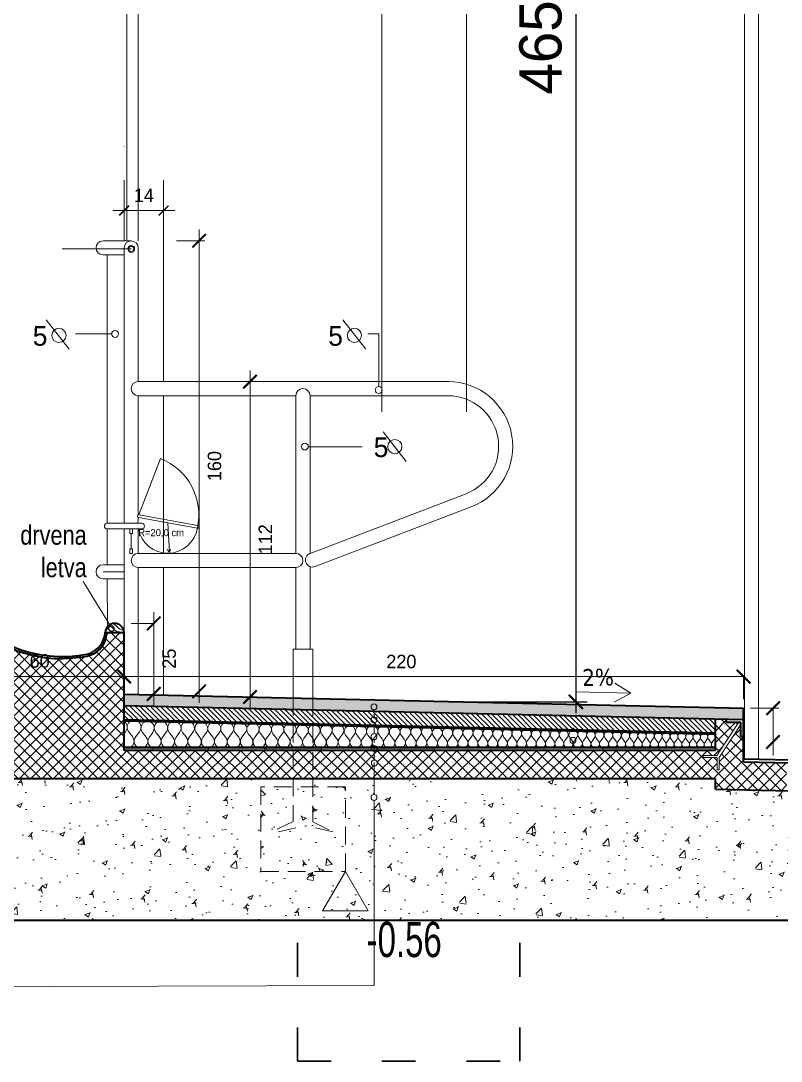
# Model space of a CAD drawing. Header units: millimetres. Extents: x 73 to 57768, y -40361 to 10065.
# Drawn here: x 54620.3 to 54890.4, y -11889.7 to -11520.3 of the extents above; entities that cross this region are included whole.
import ezdxf

# ---------------------------------------------------------------- set-up
doc = ezdxf.new("R2010")
doc.units = ezdxf.units.MM
doc.linetypes.add('ACAD_ISO03W100', pattern=[30, 12, -18])
doc.linetypes.add('DASHED2', pattern=[9.525, 6.35, -3.175])
for name, color, linetype, lineweight in [('cijevi', 151, 'ACAD_ISO03W100', 30), ('hec', 253, 'Continuous', 5), ('kote', 124, 'Continuous', 5), ('kote i srafura', 9, 'Continuous', 5), ('nenosiv', 76, 'Continuous', 18), ('shrafura', 2, 'Continuous', 5), ('srafure', 8, 'Continuous', 9), ('ulica', 71, 'Continuous', 13)]:
    doc.layers.add(name, color=color, linetype=linetype, lineweight=lineweight)
doc.layers.add('pogled', color=7, linetype='Continuous', lineweight=5, true_color=0x8db1c3)
doc.layers.add('presjek', color=7, linetype='Continuous', lineweight=40, true_color=0xe37da2)
doc.styles.add('1na10', font='simplex.shx', dxfattribs={"width": 0.8, "height": 3})
doc.styles.add('1na50', font='', dxfattribs={"height": 15})
doc.styles.get('1na50').set_extended_font_data('SwitzerlandCondLight BH')
doc.dimstyles.new('1na50', dxfattribs={"dimtxt": 2.5, "dimasz": 5, "dimexe": 4, "dimexo": 5, "dimgap": 5, "dimtad": 1, "dimdec": 0, "dimtxsty": '1na50', "dimblk": 'ARCHTICK', "dimcen": 2.5, "dimdle": 4, "dimadec": 0, "dimazin": 0, "dimtfac": 1, "dimtdec": 0, "dimtix": 1, "dimtmove": 0, "dimatfit": 3, "dimldrblk": 'ARCHTICK', "dimfxl": 1, "dimarcsym": 0})
doc.dimstyles.new('arhkote 1-20', dxfattribs={"dimtxt": 4.8, "dimasz": 3.5, "dimexe": 5, "dimexo": 15, "dimgap": 3, "dimtad": 1, "dimdec": 1, "dimtxsty": 'Standard', "dimblk": 'ARCHTICK', "dimcen": 2.5, "dimdle": 4, "dimse1": 1, "dimse2": 1, "dimclrd": 256, "dimclre": 256, "dimclrt": 7, "dimadec": 0, "dimazin": 0, "dimtfac": 1, "dimtdec": 1, "dimtix": 1, "dimtmove": 2, "dimatfit": 0, "dimldrblk": 'ARCHTICK', "dimfxl": 1, "dimlwd": -1, "dimarcsym": 0})
pattern_1 = [(45, (-95723.992, -25818.361), (-2.020557627, 2.020557627), []), (135, (-95723.992, -25818.361), (-2.020557627, -2.020557627), [])]
pattern_2 = [(142.5, (132207.3934, 15767.81146), (0.032000626, 0.978826475), [0, -0.77216, 0, -0.8636, 0, -0.8255]), (172.5, (132207.3934, 15767.8115), (-0.899046566, 1.433650201), [0, -0.41656, 0, -0.69596, 0, -0.2667]), (212.5, (132208.0183, 15767.8115), (-1.5819847405, 0.002874369), [0, -0.254, 0, -0.9144, 0, -1.1938]), (222.5, (132208.0183, 15767.8115), (-1.527112905, 0.445858647), [0, -0.127, 0, -0.59944, 0, -0.6858])]

# ---------------------------------------------------------------- blocks, each defined once
blk = doc.blocks.new('_ArchTick')
at = {"layer": 'kote', "color": 0, "const_width": 0.15}
blk.add_lwpolyline([(-0.5, -0.5), (0.5, 0.5)], dxfattribs=at)
blk = doc.blocks.new('*D1122')
at = {"layer": 'Defpoints', "color": 0}
for p in [(54657.05, -11576.95), (54671.05, -11576.95), (54657.05, -11587.69)]:
    blk.add_point(p, dxfattribs=at)
at = {"layer": 'kote'}
blk.add_line((54675.05, -11587.69), (54653.05, -11587.69), dxfattribs=at)
at = {"layer": 'kote', "xscale": 3.5, "yscale": 3.5, "zscale": 3.5, "rotation": 180}
blk.add_blockref('_ArchTick', (54657.05, -11587.69), dxfattribs=at)
at = {"layer": 'kote', "xscale": 3.5, "yscale": 3.5, "zscale": 3.5}
blk.add_blockref('_ArchTick', (54671.05, -11587.69), dxfattribs=at)
at = {"layer": 'kote', "color": 7, "insert": (54664.05, -11582.29), "char_height": 4.8, "attachment_point": 5}
blk.add_mtext('14', dxfattribs=at)
blk = doc.blocks.new('*D1226')
at = {"layer": 'Defpoints', "color": 0}
for p in [(54778.61, -11297.45), (54778.03, -11762.13), (54817.5, -11762.13)]:
    blk.add_point(p, dxfattribs=at)
at = {"layer": 'kote i srafura', "color": 0, "lineweight": -2}
for p, q in [((54817.5, -11293.45), (54817.5, -11766.13)), ((54783.61, -11297.45), (54821.5, -11297.45)), ((54783.03, -11762.13), (54821.5, -11762.13))]:
    blk.add_line(p, q, dxfattribs=at)
at = {"layer": 'kote i srafura', "color": 0, "lineweight": -2, "xscale": 5, "yscale": 5, "zscale": 5}
for p, rotation in [((54817.5, -11297.45), 90), ((54817.5, -11762.13), 270)]:
    blk.add_blockref('_ArchTick', p, dxfattribs=dict(at, rotation=rotation))
at = {"layer": 'kote i srafura', "color": 0, "insert": (54805, -11529.79), "char_height": 15, "attachment_point": 5, "rotation": 90, "style": '1na50'}
blk.add_mtext('465', dxfattribs=at)

msp = doc.modelspace()

# ---------------------------------------------------------------- hatches: boundary and pattern name
at = {"layer": 'pogled'}
h = msp.add_hatch(color=256, dxfattribs=at)
h.paths.add_polyline_path([(54707.053, -11778.393), (54713.516, -11778.393, 0.0663228), (54714.097, -11778.393), (54722.189, -11778.393, 0.0711734), (54722.782, -11778.393), (54727.053, -11778.393), (54727.053, -11779.393), (54707.053, -11779.393)])
h.paths.add_polyline_path([(54667.053, -11778.393), (54667.53, -11778.393, 0.0582682), (54668.082, -11778.393), (54677.006, -11778.393, 0.0582682), (54677.558, -11778.393), (54686.504, -11778.393, 0.0595791), (54687.053, -11778.395), (54687.053, -11779.393), (54667.053, -11779.393)])
h = msp.add_hatch(color=256, dxfattribs=at)
h.paths.add_polyline_path([(54787.053, -11778.393), (54791.13, -11778.393, 0.0899729), (54791.745, -11778.393), (54797.934, -11778.393, 0.0899729), (54798.549, -11778.393), (54804.708, -11778.393, 0.094619), (54805.323, -11778.393), (54807.053, -11778.393), (54807.053, -11779.393), (54787.053, -11779.393)])
h.paths.add_polyline_path([(54747.053, -11778.413, 0.0511877), (54747.46, -11778.393), (54754.756, -11778.393, 0.080649), (54755.365, -11778.393), (54762.351, -11778.393, 0.080649), (54762.96, -11778.393), (54767.053, -11778.393), (54767.053, -11779.393), (54747.053, -11779.393)])
msp.add_hatch(color=256, dxfattribs=at).paths.add_polyline_path([(54827.053, -11778.393), (54830.354, -11778.393, 0.0853209), (54830.869, -11778.393), (54836.345, -11778.393, 0.0899729), (54836.862, -11778.393), (54842.188, -11778.393, 0.0899729), (54842.705, -11778.393), (54847.053, -11778.393), (54847.053, -11779.393), (54827.053, -11779.393)])
at = {"layer": 'shrafura', "ltscale": 5}
h = msp.add_hatch(dxfattribs=at)
h.set_pattern_fill('ANSI37', color=256, scale=0.9, style=0)
h.set_pattern_definition(pattern_1)
h.paths.add_polyline_path([(54657.053, -11737.48), (54650.936, -11737.48, -0.3950198), (54642.216, -11746.116, -0.1941529), (54609.628, -11739.129, -0.4897638), (54608.492, -11738.248, -0.2041424), (54608.772, -11737.592, -0.1014454), (54596.699, -11724.393), (54593.741, -11724.393), (54593.741, -11725.355), (54592.779, -11724.393), (54516.921, -11724.393), (54515.959, -11725.355), (54515.959, -11724.393), (54511.699, -11724.393, -0.1001854), (54499.807, -11737.461, -0.2674767), (54500.26, -11738.248, -0.5743672), (54498.903, -11739.039, -0.1950795), (54466.183, -11746.116, -0.3823036), (54457.816, -11737.48), (54451.699, -11737.48), (54451.699, -11779.393), (54391.699, -11779.393), (54391.699, -11789.393), (54717.053, -11789.393), (54717.053, -11779.393), (54657.053, -11779.393)])
at = {"layer": 'shrafura', "linetype": 'ACAD_ISO03W100', "ltscale": 5}
h = msp.add_hatch(dxfattribs=at)
h.set_pattern_fill('AR-SAND', color=256, scale=0.02, style=0)
h.set_pattern_definition(pattern_2)
h.paths.add_polyline_path([(54657.053, -11763.394), (54657.053, -11759.393), (54701.757, -11760.404), (54701.757, -11764.41)])
h.paths.add_polyline_path([(54701.757, -11764.41), (54701.757, -11760.404), (54717.053, -11760.749), (54717.053, -11764.758)])
h.paths.add_polyline_path([(54724.053, -11760.908), (54724.053, -11764.917), (54717.053, -11764.758), (54717.053, -11760.749)])
h = msp.add_hatch(dxfattribs=at)
h.set_pattern_fill('AR-SAND', color=256, scale=0.02, style=0)
h.set_pattern_definition(pattern_2)
h.paths.add_polyline_path([(54724.053, -11760.908), (54797.511, -11762.568), (54797.511, -11766.587), (54724.053, -11764.917)])
h = msp.add_hatch(dxfattribs=at)
h.set_pattern_fill('ANSI31', color=256, scale=0.4, style=0)
h.set_pattern_definition([(135, (132207.3934, 15767.8115), (0.898025612, 0.898025612), [])])
h.paths.add_polyline_path([(54867.053, -11768.168), (54867.053, -11773.169), (54724.053, -11769.918), (54724.053, -11764.917)])
h.paths.add_polyline_path([(54724.053, -11769.918), (54717.053, -11769.759), (54717.053, -11764.758), (54724.053, -11764.917)])
h.paths.add_polyline_path([(54717.053, -11764.758), (54717.053, -11769.759), (54657.053, -11768.395), (54657.053, -11763.394)])
h = msp.add_hatch(dxfattribs=at)
h.set_pattern_fill('AR-SAND', color=256, scale=0.02, style=0)
h.set_pattern_definition(pattern_2)
h.paths.add_polyline_path([(54797.511, -11762.568), (54877.023, -11764.365), (54877.023, -11768.394), (54797.511, -11766.587)])
at = {"layer": 'shrafura', "ltscale": 5}
h = msp.add_hatch(dxfattribs=at)
h.set_pattern_fill('ANSI37', color=256, scale=0.9, style=0)
h.set_pattern_definition(pattern_1)
h.paths.add_polyline_path([(54724.053, -11779.393), (54717.053, -11779.393), (54717.053, -11789.393), (54724.053, -11789.393)])
h.paths.add_polyline_path([(54745.787, -11784.904, -0.3854734), (54744.84, -11783.858, -0.3854734), (54745.787, -11782.812), (54745.787, -11779.723, -0.2067182), (54745.022, -11779.393), (54724.053, -11779.393), (54724.053, -11789.393), (54745.787, -11789.393)])
h.paths.add_polyline_path([(54892.336, -11783.724), (54877.023, -11783.395), (54877.023, -11774.395), (54876.023, -11774.395), (54876.023, -11770.235), (54868.329, -11781.866), (54868.345, -11786.313), (54867.659, -11786.316), (54867.643, -11781.857), (54862.631, -11781.875), (54862.629, -11781.189), (54867.59, -11781.171), (54875.38, -11769.395), (54871.023, -11769.395), (54871.023, -11768.258), (54867.053, -11768.168), (54867.053, -11779.393), (54746.552, -11779.393, -0.2067182), (54745.787, -11779.723), (54745.787, -11782.812, -0.4435499), (54746.942, -11783.858, -0.4435499), (54745.787, -11784.904), (54745.787, -11789.393), (54867.023, -11789.393), (54867.023, -11793.182), (54892.336, -11793.726)])
h = msp.add_hatch(dxfattribs=at)
h.set_pattern_fill('AR-CONC', color=256, scale=0.1, style=0)
h.set_pattern_definition([(50, (-95723.992, -25818.361), (18.2184669, -1.5939086), [1.905, -20.955]), (355, (-95723.992, -25818.361), (-3.5242826, 19.1056643), [1.524, -16.764]), (100.451, (-95722.474, -25818.494), (14.6942502, 17.5116688), [1.619, -17.809]), (46.1842, (-95723.992, -25813.28), (27.107904, -4.2042328), [2.8575, -31.4325]), (96.6356, (-95721.733, -25813.631), (23.7404234, 24.7425556), [2.4285, -26.7135]), (351.184, (-95723.992, -25813.28), (23.7404606, 24.742512), [2.286, -25.146]), (21, (-95721.452, -25814.551), (15.161488, -10.2265519), [1.905, -20.955]), (326, (-95721.452, -25814.551), (6.1802028, 18.4187966), [1.524, -16.764]), (71.4514, (-95720.188, -25815.403), (21.341649, 8.1922858), [1.619, -17.809]), (37.5, (-95723.992, -25818.361), (0.30886033, 8.4555039), [0, -16.5608, 0, -17.018, 0, -16.8275]), (7.5, (-95723.992, -25818.361), (6.68196625, 10.0180575), [0, -9.7028, 0, -16.1798, 0, -6.4135]), (327.5, (-95729.656, -25818.361), (13.55905952, -0.5728744), [0, -6.35, 0, -19.812, 0, -26.289]), (317.5, (-95732.196, -25818.361), (14.8129181, 2.5426491), [0, -8.255, 0, -13.1572, 0, -18.669])])
h.paths.add_polyline_path([(54705.628, -11792.329), (54717.053, -11792.329), (54717.053, -11789.393), (54618.976, -11789.393), (54616.847, -11839.737), (54745.787, -11839.737), (54745.787, -11810.853), (54745.787, -11797.13, -0.4142136), (54744.736, -11796.079, -0.4142136), (54745.787, -11795.029), (54745.787, -11789.393), (54724.053, -11789.393), (54724.053, -11792.329), (54735.628, -11792.329), (54735.628, -11822.329), (54705.628, -11822.329)])
h.paths.add_polyline_path([(54892.336, -11801.273), (54892.336, -11793.726), (54867.023, -11793.182), (54867.023, -11789.393), (54745.787, -11789.393), (54745.787, -11795.029, -0.4142136), (54746.838, -11796.079, -0.4142136), (54745.787, -11797.13), (54745.787, -11810.853), (54745.787, -11839.737), (54905.381, -11839.737)])
at = {"layer": 'shrafura', "linetype": 'ACAD_ISO03W100', "ltscale": 5}
h = msp.add_hatch(dxfattribs=at)
h.set_pattern_fill('AR-CONC', color=256, scale=0.1, style=0)
h.set_pattern_definition([(130, (132207.393, 15767.811), (-18.218467, -1.5939086), [1.905, -20.955]), (185, (132207.393, 15767.811), (3.5242826, 19.1056643), [1.524, -16.764]), (79.549, (132205.875, 15767.679), (-14.69425, 17.5116688), [1.619, -17.809]), (133.8158, (132207.393, 15772.891), (-27.107904, -4.204233), [2.8575, -31.4325]), (83.3644, (132205.134, 15772.54), (-23.7404234, 24.742556), [2.4285, -26.7135]), (188.816, (132207.393, 15772.891), (-23.740461, 24.742512), [2.286, -25.146]), (159, (132204.853, 15771.621), (-15.161488, -10.2265519), [1.905, -20.955]), (214, (132204.853, 15771.621), (-6.180203, 18.4187966), [1.524, -16.764]), (108.5486, (132203.59, 15770.77), (-21.341649, 8.1922858), [1.619, -17.809]), (142.5, (132207.3934, 15767.8115), (-0.3088603, 8.4555039), [0, -16.5608, 0, -17.018, 0, -16.8275]), (172.5, (132207.393, 15767.8115), (-6.6819663, 10.0180575), [0, -9.7028, 0, -16.1798, 0, -6.4135]), (212.5, (132213.0576, 15767.8115), (-13.5590595, -0.5728744), [0, -6.35, 0, -19.812, 0, -26.289]), (222.5, (132215.598, 15767.811), (-14.8129181, 2.5426491), [0, -8.255, 0, -13.1572, 0, -18.669])])
h.paths.add_polyline_path([(54735.628, -11792.329), (54735.628, -11822.329), (54705.628, -11822.329), (54705.628, -11792.329)])

# ---------------------------------------------------------------- linework, layer by layer
at = {"layer": 'cijevi'}
for p, q in [((54718.58, -11889.737), (54718.58, -11839.737)), ((54748.58, -11839.737), (54718.58, -11839.737)), ((54767.577, -11839.737), (54797.577, -11839.737)), ((54797.577, -11889.737), (54797.577, -11839.737)), ((54718.58, -11889.737), (54798.58, -11889.737))]:
    msp.add_line(p, q, dxfattribs=at)
at = {"layer": 'hec'}
msp.add_lwpolyline([(54735.627, -11822.327), (54743.718, -11836.341), (54727.537, -11836.341)], close=True, dxfattribs=at)
at = {"layer": 'kote'}
for p, q in [((54683.645, -11594.438), (54683.645, -11762.438)), ((54683.645, -11598.438), (54675.645, -11598.438)), ((54683.645, -11598.438), (54685.645, -11598.438)), ((54637.57, -11636.968), (54629.408, -11626.481)), ((54742.878, -11636.968), (54734.716, -11626.481)), ((54701.757, -11644.436), (54701.757, -11764.404)), ((54757.253, -11676.771), (54749.091, -11666.283)), ((54667.544, -11730.311), (54667.544, -11763.311)), ((54667.544, -11734.311), (54659.544, -11734.311)), ((54446.699, -11753.164), (54877.053, -11753.164)), ((54877.053, -11753.164), (54877.053, -11761.164)), ((54887.53, -11764.393), (54879.53, -11764.393)), ((54887.53, -11776.393), (54887.53, -11764.393)), ((54887.53, -11764.393), (54889.53, -11764.393)), ((54887.53, -11776.393), (54887.53, -11781.193))]:
    msp.add_line(p, q, dxfattribs=at)
for centre in [(54633.901, -11632.015), (54738.843, -11632.015), (54753.172, -11671.527)]:
    msp.add_circle(centre, 2.52, dxfattribs=at)
at = {"layer": 'nenosiv'}
for p, q in [((54877.053, -11779.393), (54877.053, -11768.391)), ((54867.053, -11778.561), (54657.053, -11778.561))]:
    msp.add_line(p, q, dxfattribs=at)
at = {"layer": 'pogled'}
for p, q in [((54778.611, -11659.173), (54778.611, -11297.448)), ((54748.611, -11659.173), (54748.611, -11304.656)), ((54877.318, -11782.401), (54877.318, -11456.967)), ((54882.318, -11782.509), (54882.318, -11461.967)), ((54657.053, -11564.941), (54657.053, -11564.832)), ((54657.053, -11564.941), (54657.053, -11564.832)), ((54657.053, -11598.437), (54657.053, -11576.946)), ((54657.053, -11598.437), (54657.053, -11576.946)), ((54657.053, -11576.946), (54657.053, -11598.437)), ((54671.053, -11576.946), (54671.053, -11648.436)), ((54649.553, -11598.44), (54659.553, -11598.436)), ((54659.582, -11601.345), (54635.077, -11601.345)), ((54657.053, -11698.757), (54657.053, -11600.936)), ((54662.053, -11648.436), (54662.053, -11600.936)), ((54657.053, -11603.44), (54649.553, -11603.44)), ((54651.053, -11698.757), (54651.053, -11603.44)), ((54652.621, -11631.532), (54639.778, -11631.532)), ((54747.453, -11631.532), (54743.548, -11631.532)), ((54747.453, -11650.203), (54747.453, -11631.532)), ((54772.322, -11648.436), (54662.053, -11648.436)), ((54662.053, -11695.774), (54662.053, -11653.436)), ((54718.053, -11653.436), (54662.053, -11653.436)), ((54671.053, -11653.436), (54671.053, -11709.436)), ((54718.053, -11709.436), (54718.053, -11653.436)), ((54772.053, -11653.436), (54723.053, -11653.436)), ((54723.053, -11709.436), (54723.053, -11653.436)), ((54741.606, -11671.623), (54722.454, -11671.623)), ((54662.316, -11695.75), (54669.904, -11675.723)), ((54778.48, -11688.25), (54723.053, -11709.436)), ((54780.265, -11692.92), (54724.838, -11714.107)), ((54663.29, -11698.757), (54651.046, -11698.757)), ((54662.141, -11696.734), (54683.058, -11700.456)), ((54662.316, -11695.75), (54683.233, -11699.471)), ((54673.128, -11709.027), (54672.571, -11698.757)), ((54663.29, -11700.757), (54651.046, -11700.757)), ((54651.053, -11713.436), (54651.053, -11700.757)), ((54657.053, -11723.436), (54657.053, -11700.757)), ((54659.014, -11700.757), (54659.014, -11702.398)), ((54660.024, -11700.757), (54659.014, -11700.757)), ((54659.014, -11702.398), (54660.024, -11702.398)), ((54659.519, -11702.398), (54659.519, -11707.795)), ((54660.024, -11702.398), (54660.024, -11700.757)), ((54662.053, -11709.436), (54662.053, -11700.757)), ((54659.014, -11707.795), (54659.014, -11709.436)), ((54660.024, -11707.795), (54659.014, -11707.795)), ((54659.014, -11709.436), (54660.024, -11709.436)), ((54660.024, -11709.436), (54660.024, -11707.795)), ((54718.053, -11709.436), (54662.053, -11709.436)), ((54672.378, -11708.09), (54673.128, -11709.027)), ((54673.128, -11709.027), (54673.503, -11707.957)), ((54649.553, -11713.436), (54657.053, -11713.436)), ((54649.553, -11715.936), (54657.053, -11715.936)), ((54662.053, -11759.506), (54662.053, -11714.436)), ((54718.053, -11714.436), (54662.053, -11714.436)), ((54662.053, -11743.436), (54662.053, -11714.436)), ((54671.053, -11714.436), (54671.053, -11759.709)), ((54718.053, -11743.436), (54718.053, -11714.436)), ((54723.053, -11743.436), (54723.053, -11714.107)), ((54657.053, -11718.436), (54649.553, -11718.436)), ((54651.053, -11718.436), (54657.053, -11718.436)), ((54651.098, -11735.524), (54651.053, -11718.436)), ((54657.053, -11737.48), (54657.053, -11723.436)), ((54717.053, -11743.436), (54717.053, -11760.749)), ((54717.053, -11743.436), (54724.053, -11743.436)), ((54724.053, -11743.436), (54724.053, -11760.908)), ((54837.004, -11759.031), (54831.268, -11755.546)), ((54657.133, -11760.054), (54657.133, -11760.054)), ((54817.503, -11758.596), (54837.004, -11759.031)), ((54837.004, -11759.031), (54831.118, -11762.256)), ((54745.787, -11764.949), (54745.787, -11767.448)), ((54745.952, -11764.948), (54745.952, -11764.948)), ((54877.053, -11768.678), (54877.023, -11768.723)), ((54745.787, -11769.55), (54745.787, -11773.437)), ((54817.281, -11772.205), (54816.454, -11771.378)), ((54875.38, -11769.395), (54867.59, -11781.171)), ((54876.023, -11770.235), (54868.329, -11781.866)), ((54745.787, -11775.538), (54745.787, -11776.649)), ((54667.053, -11779.393), (54667.053, -11778.393)), ((54687.053, -11779.393), (54687.053, -11778.393)), ((54707.053, -11779.393), (54707.053, -11778.393)), ((54727.053, -11779.393), (54727.053, -11778.393)), ((54745.787, -11778.751), (54745.787, -11782.812)), ((54747.053, -11779.393), (54747.053, -11778.393)), ((54747.053, -11779.393), (54747.053, -11778.393)), ((54767.053, -11779.393), (54767.053, -11778.393)), ((54767.053, -11779.393), (54767.053, -11778.393)), ((54816.454, -11776.854), (54816.454, -11777.964)), ((54827.053, -11779.393), (54827.053, -11778.393)), ((54847.053, -11779.393), (54847.053, -11778.393)), ((54746.109, -11781.61), (54745.787, -11781.288)), ((54745.787, -11783.661), (54745.787, -11795.029)), ((54867.619, -11781.171), (54862.629, -11781.189)), ((54862.629, -11781.189), (54862.631, -11781.875)), ((54862.631, -11781.875), (54867.643, -11781.857)), ((54867.643, -11781.857), (54867.659, -11786.316)), ((54868.329, -11781.866), (54868.345, -11786.313)), ((54868.345, -11786.313), (54867.659, -11786.316)), ((54829.14, -11789.575), (54829.14, -11789.575)), ((54745.81, -11792.916), (54745.81, -11792.916)), ((54745.787, -11797.13), (54745.787, -11810.853)), ((54748.773, -11797.316), (54748.773, -11797.316))]:
    msp.add_line(p, q, dxfattribs=at)
at = {"layer": 'pogled', "linetype": 'DASHED2'}
for p, q in [((54717.053, -11760.749), (54717.053, -11804.572)), ((54724.053, -11760.908), (54724.053, -11804.73)), ((54717.053, -11804.572), (54709.866, -11808.137)), ((54711.866, -11808.295), (54721.553, -11806.157)), ((54731.24, -11808.295), (54721.553, -11806.157)), ((54724.053, -11804.73), (54731.24, -11808.295))]:
    msp.add_line(p, q, dxfattribs=at)
at = {"layer": 'pogled', "ltscale": 5}
for points in [[(54658.051, -11598.437), (54658.051, -11411.403)], [(54662.051, -11598.437), (54662.051, -11411.403)]]:
    msp.add_lwpolyline(points, dxfattribs=at)
at = {"layer": 'pogled', "linetype": 'DASHED2'}
msp.add_lwpolyline([(54705.628, -11822.329), (54735.628, -11822.329), (54735.628, -11792.329), (54705.628, -11792.329)], close=True, dxfattribs=at)
at = {"layer": 'pogled'}
for centre, radius in [((54659.582, -11601.345), 1.2), ((54659.582, -11601.345), 0.9), ((54653.839, -11631.532), 1.218), ((54747.453, -11651.422), 1.218), ((54721.242, -11671.498), 1.218), ((54745.787, -11763.898), 1.051), ((54745.787, -11768.499), 1.051), ((54745.787, -11774.487), 1.051), ((54816.454, -11775.803), 1.051), ((54745.787, -11778.673), 1.051), ((54745.891, -11783.858), 1.051), ((54745.787, -11796.079), 1.051)]:
    msp.add_circle(centre, radius, dxfattribs=at)
for centre, radius, start, end in [((54649.553, -11600.94), 2.5, 90, 270), ((54659.553, -11600.936), 2.5, 0, 180), ((54662.053, -11650.936), 2.5, 90, 270), ((54720.553, -11653.436), 2.5, 0, 180), ((54772.053, -11671.436), 23, 290.91893, 90), ((54772.053, -11671.436), 18, 290.91893, 90), ((54662.052, -11695.75), 21.511, 347.37148, 68.59135), ((54651.046, -11699.757), 1, 90, 270), ((54662.229, -11696.242), 0.5, 79.91254, 259.91254), ((54672.571, -11698.757), 10.624, 169.02468, 180), ((54663.29, -11699.757), 1, 270, 90), ((54672.571, -11698.757), 10.624, 190.85079, 350.80041), ((54683.146, -11699.963), 0.5, 259.91254, 79.91254), ((54662.053, -11711.936), 2.5, 90, 270), ((54718.053, -11711.936), 2.5, 270, 90), ((54723.945, -11711.771), 2.5, 110.91893, 290.91893), ((54649.553, -11715.936), 2.5, 90, 270)]:
    msp.add_arc(centre, radius, start, end, dxfattribs=at)
at = {"layer": 'pogled', "ltscale": 0.004}
for points, knots in [([(54652.882, -11737.48), (54652.845, -11737.462), (54652.107, -11737.106), (54651.502, -11736.396), (54650.852, -11735.86)], [3.9537249, 3.9537249, 3.9537249, 3.9537249, 4.086724, 6.5644781, 6.5644781, 6.5644781, 6.5644781]), ([(54655.79, -11737.35), (54655.263, -11737.335), (54653.955, -11737.082), (54652.882, -11735.777), (54652.041, -11735.169), (54651.908, -11735.08)], [2.4894056, 2.4894056, 2.4894056, 2.4894056, 4.086724, 6.6908315, 7.1711765, 7.1711765, 7.1711765, 7.1711765]), ([(54656.525, -11736.621), (54656.525, -11736.606), (54655.217, -11736.354), (54654.145, -11735.048), (54653.304, -11734.44), (54653.17, -11734.351)], [2.4894056, 2.4894056, 2.4894056, 2.4894056, 4.086724, 6.6908315, 7.1711765, 7.1711765, 7.1711765, 7.1711765])]:
    msp.add_open_spline(points, degree=3, knots=knots, dxfattribs=at)
for points in [[(54651.092, -11733.288), (54651.072, -11733.28), (54651.051, -11733.271), (54651.031, -11733.262)], [(54653.898, -11737.743), (54653.897, -11737.743), (54653.896, -11737.742), (54653.894, -11737.742)]]:
    msp.add_open_spline(points, degree=3, dxfattribs=at)
at = {"layer": 'presjek'}
for p, q in [((54650.323, -11737.48), (54657.053, -11737.48)), ((54657.053, -11779.393), (54657.053, -11737.48)), ((54657.053, -11759.393), (54877.023, -11764.365)), ((54656.928, -11763.391), (54877.053, -11768.395)), ((54877.023, -11783.395), (54877.023, -11764.365)), ((54656.889, -11768.854), (54867.053, -11773.632)), ((54657.053, -11768.395), (54867.053, -11773.169)), ((54867.053, -11779.393), (54867.053, -11768.082)), ((54871.023, -11769.395), (54871.023, -11768.395)), ((54871.023, -11769.395), (54876.023, -11769.395)), ((54876.023, -11774.395), (54876.023, -11769.395)), ((54876.023, -11774.395), (54877.023, -11774.395)), ((54867.053, -11778.393), (54657.053, -11778.393)), ((54867.053, -11779.393), (54657.053, -11779.393)), ((54877.023, -11782.395), (54937.023, -11783.685)), ((54877.023, -11783.395), (54937.023, -11784.685)), ((54241.729, -11789.393), (54867.023, -11789.393)), ((54867.023, -11793.182), (54867.023, -11789.393)), ((54867.023, -11793.182), (54930.023, -11794.536))]:
    msp.add_line(p, q, dxfattribs=at)
msp.add_lwpolyline([(56018.611, -11839.737), (54103.476, -11839.737)], dxfattribs=at)
for centre, radius, start, end in [((54634.927, -11701.548), 44.534, 210.86262, 282.21642), ((54634.58, -11702.242), 44.534, 210.86262, 279.87289), ((54653.688, -11737.681), 3.371, 3.43466, 176.56534), ((54641.963, -11737.141), 8.979, 271.61714, 357.83715), ((54641.706, -11736.848), 8.64, 287.82457, 355.80942)]:
    msp.add_arc(centre, radius, start, end, dxfattribs=at)
at = {"layer": 'shrafura', "ltscale": 5}
msp.add_lwpolyline([(54745.787, -11810.853), (54745.787, -11862.84), (54362.965, -11864.008)], dxfattribs=at)
at = {"layer": 'srafure', "color": 132}
for p, q in [((54657.49, -11772.76), (54657.053, -11773.349)), ((54658.682, -11772.76), (54659.968, -11774.495)), ((54662.468, -11772.76), (54661.182, -11774.495)), ((54663.592, -11773.025), (54664.834, -11774.668)), ((54667.205, -11772.993), (54665.992, -11774.658)), ((54668.35, -11772.983), (54669.592, -11774.626)), ((54671.963, -11772.951), (54670.75, -11774.616)), ((54673.068, -11773.025), (54674.31, -11774.668)), ((54676.681, -11772.993), (54675.468, -11774.658)), ((54677.826, -11772.983), (54679.068, -11774.626)), ((54681.439, -11772.951), (54680.226, -11774.616)), ((54682.696, -11773.188), (54683.901, -11774.783)), ((54686.203, -11773.157), (54685.026, -11774.773)), ((54687.315, -11773.147), (54688.521, -11774.742)), ((54690.823, -11773.116), (54689.645, -11774.732)), ((54691.904, -11773.188), (54693.109, -11774.783)), ((54695.411, -11773.157), (54694.234, -11774.773)), ((54696.523, -11773.147), (54697.729, -11774.742)), ((54700.031, -11773.116), (54698.853, -11774.732)), ((54701.114, -11773.446), (54702.263, -11774.966)), ((54704.455, -11773.417), (54703.334, -11774.956)), ((54705.514, -11773.407), (54706.663, -11774.927)), ((54708.855, -11773.378), (54707.733, -11774.918)), ((54709.91, -11773.446), (54711.058, -11774.966)), ((54713.25, -11773.417), (54712.129, -11774.956)), ((54714.309, -11773.407), (54715.458, -11774.927)), ((54717.65, -11773.378), (54716.529, -11774.918)), ((54718.775, -11773.693), (54719.868, -11775.14)), ((54721.956, -11773.664), (54720.888, -11775.131)), ((54722.965, -11773.655), (54724.059, -11775.103)), ((54726.146, -11773.627), (54725.078, -11775.094)), ((54727.239, -11773.693), (54728.333, -11775.14)), ((54730.421, -11773.664), (54729.353, -11775.131)), ((54731.429, -11773.655), (54732.523, -11775.103)), ((54734.611, -11773.627), (54733.543, -11775.094)), ((54735.689, -11773.927), (54736.73, -11775.306)), ((54738.719, -11773.9), (54737.702, -11775.297)), ((54739.679, -11773.892), (54740.721, -11775.27)), ((54742.709, -11773.865), (54741.692, -11775.262)), ((54743.624, -11773.927), (54744.666, -11775.306)), ((54746.654, -11773.9), (54745.637, -11775.297)), ((54747.615, -11773.892), (54748.657, -11775.27)), ((54750.645, -11773.865), (54749.628, -11775.262)), ((54751.695, -11774.151), (54752.687, -11775.463)), ((54754.58, -11774.125), (54753.612, -11775.455)), ((54755.495, -11774.117), (54756.487, -11775.43)), ((54758.381, -11774.091), (54757.412, -11775.422)), ((54759.289, -11774.151), (54760.281, -11775.463)), ((54762.175, -11774.125), (54761.206, -11775.455)), ((54763.09, -11774.117), (54764.082, -11775.43)), ((54765.976, -11774.091), (54765.007, -11775.422)), ((54766.901, -11774.363), (54767.846, -11775.614)), ((54769.649, -11774.339), (54768.726, -11775.606)), ((54770.52, -11774.331), (54771.465, -11775.582)), ((54773.269, -11774.307), (54772.346, -11775.574)), ((54774.169, -11774.363), (54775.113, -11775.614)), ((54776.917, -11774.339), (54775.994, -11775.606)), ((54777.788, -11774.331), (54778.733, -11775.582)), ((54780.536, -11774.307), (54779.614, -11775.574)), ((54781.335, -11774.485), (54782.253, -11775.699)), ((54784.005, -11774.461), (54783.108, -11775.692)), ((54784.851, -11774.454), (54785.769, -11775.668)), ((54787.521, -11774.43), (54786.625, -11775.661)), ((54788.385, -11774.566), (54789.284, -11775.757)), ((54791.002, -11774.543), (54790.123, -11775.749)), ((54791.832, -11774.535), (54792.732, -11775.726)), ((54794.449, -11774.512), (54793.571, -11775.719)), ((54795.188, -11774.566), (54796.088, -11775.757)), ((54797.806, -11774.543), (54796.927, -11775.749)), ((54798.636, -11774.535), (54799.535, -11775.726)), ((54801.253, -11774.512), (54800.374, -11775.719)), ((54802.108, -11774.759), (54802.965, -11775.893)), ((54804.601, -11774.737), (54803.764, -11775.886)), ((54805.391, -11774.73), (54806.248, -11775.864)), ((54807.884, -11774.708), (54807.047, -11775.857)), ((54808.763, -11774.854), (54809.596, -11775.957)), ((54811.187, -11774.833), (54810.373, -11775.95)), ((54811.955, -11774.826), (54812.789, -11775.929)), ((54814.379, -11774.805), (54813.566, -11775.922)), ((54815.352, -11774.854), (54816.186, -11775.957)), ((54817.776, -11774.833), (54816.963, -11775.95)), ((54818.545, -11774.826), (54819.378, -11775.929)), ((54820.969, -11774.805), (54820.155, -11775.922)), ((54821.686, -11775.035), (54822.48, -11776.085)), ((54823.994, -11775.014), (54823.219, -11776.079)), ((54824.726, -11775.008), (54825.52, -11776.058)), ((54827.035, -11774.988), (54826.26, -11776.052)), ((54827.919, -11775.035), (54828.713, -11776.085)), ((54830.227, -11775.014), (54829.453, -11776.079)), ((54830.959, -11775.008), (54831.753, -11776.058)), ((54833.268, -11774.988), (54832.493, -11776.052)), ((54834.039, -11775.205), (54834.795, -11776.205)), ((54836.237, -11775.186), (54835.499, -11776.199)), ((54836.934, -11775.18), (54837.69, -11776.18)), ((54839.133, -11775.16), (54838.395, -11776.173)), ((54839.882, -11775.205), (54840.638, -11776.205)), ((54842.081, -11775.186), (54841.343, -11776.199)), ((54842.778, -11775.18), (54843.534, -11776.18)), ((54844.976, -11775.16), (54844.238, -11776.173)), ((54845.73, -11775.367), (54846.45, -11776.32)), ((54847.824, -11775.349), (54847.121, -11776.314)), ((54848.488, -11775.343), (54849.208, -11776.295)), ((54850.582, -11775.324), (54849.879, -11776.289)), ((54851.314, -11775.367), (54852.034, -11776.32)), ((54853.408, -11775.349), (54852.705, -11776.314)), ((54854.072, -11775.343), (54854.791, -11776.295)), ((54856.166, -11775.324), (54855.463, -11776.289)), ((54856.791, -11775.519), (54857.476, -11776.427)), ((54858.785, -11775.502), (54858.115, -11776.421)), ((54859.417, -11775.496), (54860.103, -11776.403)), ((54861.411, -11775.478), (54860.742, -11776.398)), ((54862.021, -11775.519), (54862.707, -11776.427)), ((54864.015, -11775.502), (54863.346, -11776.421)), ((54864.648, -11775.496), (54865.333, -11776.403)), ((54866.642, -11775.478), (54865.972, -11776.398))]:
    msp.add_line(p, q, dxfattribs=at)
for centre, radius, start, end in [((54655.596, -11771.138), 2.494, 319.40038, 54.25652), ((54660.575, -11771.138), 2.494, 116.83519, 220.59962), ((54660.575, -11771.138), 2.494, 319.40038, 60.56035), ((54665.385, -11771.46), 2.379, 319.90767, 221.10691), ((54670.143, -11771.418), 2.379, 106.73419, 221.10691), ((54670.143, -11771.418), 2.379, 319.90767, 70.66135), ((54674.861, -11771.46), 2.379, 111.25489, 221.10691), ((54674.861, -11771.46), 2.379, 319.90767, 66.14066), ((54679.619, -11771.418), 2.379, 119.34254, 221.10691), ((54679.619, -11771.418), 2.379, 319.90767, 58.053), ((54684.436, -11771.669), 2.31, 107.3937, 221.10691), ((54684.436, -11771.669), 2.31, 319.90767, 70.00184), ((54689.056, -11771.628), 2.31, 116.55931, 221.10691), ((54689.056, -11771.628), 2.31, 319.90767, 60.83623), ((54693.644, -11771.669), 2.31, 119.75652, 221.10691), ((54693.644, -11771.669), 2.31, 319.90767, 57.63902), ((54698.264, -11771.628), 2.31, 126.18536, 221.10691), ((54698.264, -11771.628), 2.31, 319.90767, 51.21018), ((54702.772, -11772), 2.2, 105.84102, 221.10691), ((54702.772, -11772), 2.2, 319.90767, 71.55452), ((54707.172, -11771.961), 2.2, 115.51919, 221.10691), ((54707.172, -11771.961), 2.2, 319.90767, 61.87635), ((54711.567, -11772), 2.2, 118.84819, 221.10691), ((54711.567, -11772), 2.2, 319.90767, 58.54735), ((54715.967, -11771.961), 2.2, 125.41881, 221.10691), ((54715.967, -11771.961), 2.2, 319.90767, 51.97673), ((54720.353, -11772.315), 2.095, 104.32366, 221.10691), ((54720.353, -11772.315), 2.095, 319.90767, 73.07188), ((54724.543, -11772.278), 2.095, 114.5545, 221.10691), ((54724.543, -11772.278), 2.095, 319.90767, 62.84104), ((54728.818, -11772.315), 2.095, 118.09664, 221.10691), ((54728.818, -11772.315), 2.095, 319.90767, 59.29891), ((54733.008, -11772.278), 2.095, 124.78998, 221.10691), ((54733.008, -11772.278), 2.095, 319.90767, 52.60556), ((54737.192, -11772.615), 1.995, 102.81348, 221.10691), ((54737.192, -11772.615), 1.995, 319.90767, 74.58206), ((54741.183, -11772.58), 1.995, 113.65112, 221.10691), ((54741.183, -11772.58), 1.995, 319.90767, 63.74442), ((54745.128, -11772.615), 1.995, 117.12501, 221.10691), ((54745.128, -11772.615), 1.995, 319.90767, 60.27053), ((54749.118, -11772.58), 1.995, 123.98476, 221.10691), ((54749.118, -11772.58), 1.995, 319.90767, 53.41078), ((54753.127, -11772.901), 1.9, 100.70098, 221.10691), ((54753.127, -11772.901), 1.9, 319.90767, 76.69456), ((54756.927, -11772.868), 1.9, 112.49455, 221.10691), ((54756.927, -11772.868), 1.9, 319.90767, 64.901), ((54760.721, -11772.901), 1.9, 116.16048, 221.10691), ((54760.721, -11772.901), 1.9, 319.90767, 61.23506), ((54764.522, -11772.868), 1.9, 123.1946, 221.10691), ((54764.522, -11772.868), 1.9, 319.90767, 54.20094), ((54768.264, -11773.173), 1.81, 319.90767, 221.10691), ((54771.884, -11773.141), 1.81, 111.14929, 221.10691), ((54771.884, -11773.141), 1.81, 319.90767, 66.24625), ((54775.532, -11773.173), 1.81, 115.04828, 221.10691), ((54775.532, -11773.173), 1.81, 319.90767, 62.34726), ((54779.152, -11773.141), 1.81, 122.29563, 221.10691), ((54779.152, -11773.141), 1.81, 319.90767, 55.09991), ((54782.66, -11773.329), 1.758, 111.94779, 221.10691), ((54782.66, -11773.329), 1.758, 319.90767, 65.44775), ((54786.176, -11773.298), 1.758, 119.86753, 221.10691), ((54786.176, -11773.298), 1.758, 319.90767, 57.52801), ((54789.683, -11773.433), 1.724, 113.9123, 221.10691), ((54789.683, -11773.433), 1.724, 319.90767, 63.48324), ((54793.131, -11773.402), 1.724, 121.39197, 221.10691), ((54793.131, -11773.402), 1.724, 319.90767, 56.00357), ((54796.487, -11773.433), 1.724, 124.10897, 221.10691), ((54796.487, -11773.433), 1.724, 319.90767, 53.28657), ((54799.934, -11773.402), 1.724, 129.94593, 221.10691), ((54799.934, -11773.402), 1.724, 319.90767, 47.44961), ((54803.345, -11773.68), 1.642, 113.02292, 221.10691), ((54803.345, -11773.68), 1.642, 319.90767, 64.37262), ((54806.628, -11773.651), 1.642, 120.69551, 221.10691), ((54806.628, -11773.651), 1.642, 319.90767, 56.70003), ((54809.966, -11773.805), 1.596, 111.58879, 221.10691), ((54809.966, -11773.805), 1.596, 319.90767, 65.80675), ((54813.158, -11773.777), 1.596, 119.59466, 221.10691), ((54813.158, -11773.777), 1.596, 319.90767, 57.80088), ((54816.555, -11773.805), 1.596, 122.86161, 221.10691), ((54816.555, -11773.805), 1.596, 319.90767, 54.53393), ((54819.748, -11773.777), 1.596, 128.85465, 221.10691), ((54819.748, -11773.777), 1.596, 319.90767, 48.54089), ((54822.831, -11774.035), 1.52, 110.79472, 221.10691), ((54822.831, -11774.035), 1.52, 319.90767, 66.60082), ((54825.872, -11774.008), 1.52, 118.99782, 221.10691), ((54825.872, -11774.008), 1.52, 319.90767, 58.39772), ((54829.064, -11774.035), 1.52, 122.25101, 221.10691), ((54829.064, -11774.035), 1.52, 319.90767, 55.14453), ((54832.105, -11774.008), 1.52, 128.32421, 221.10691), ((54832.105, -11774.008), 1.52, 319.90767, 49.07133), ((54835.13, -11774.253), 1.448, 110.22567, 221.10691), ((54835.13, -11774.253), 1.448, 319.90767, 67.16987), ((54838.025, -11774.228), 1.448, 118.57608, 221.10691), ((54838.025, -11774.228), 1.448, 319.90767, 58.81946), ((54840.973, -11774.253), 1.448, 121.71374, 221.10691), ((54658.081, -11776.125), 2.494, 245.64575, 40.83072), ((54663.069, -11776.125), 2.494, 139.16928, 270), ((54663.048, -11776.24), 2.379, 270.50729, 41.338), ((54667.806, -11776.198), 2.379, 139.67657, 41.338), ((54672.564, -11776.155), 2.379, 139.67657, 270.50729), ((54672.524, -11776.24), 2.379, 270.50729, 41.338), ((54677.282, -11776.198), 2.379, 139.67657, 41.338), ((54682.04, -11776.155), 2.379, 139.67657, 270.50729), ((54682.167, -11776.309), 2.31, 270.50729, 41.338), ((54686.787, -11776.268), 2.31, 139.67657, 41.338), ((54691.406, -11776.227), 2.31, 139.67657, 270.50729), ((54691.375, -11776.309), 2.31, 270.50729, 41.338), ((54695.995, -11776.268), 2.31, 139.67657, 41.338), ((54700.614, -11776.227), 2.31, 139.67657, 270.50729), ((54700.611, -11776.419), 2.2, 270.50729, 41.338), ((54705.011, -11776.38), 2.2, 139.67657, 41.338), ((54709.41, -11776.341), 2.2, 139.67657, 270.50729), ((54709.407, -11776.419), 2.2, 270.50729, 41.338), ((54713.806, -11776.38), 2.2, 139.67657, 41.338), ((54718.206, -11776.341), 2.2, 139.67657, 270.50729), ((54718.295, -11776.524), 2.095, 270.50729, 41.338), ((54722.485, -11776.487), 2.095, 139.67657, 41.338), ((54726.676, -11776.45), 2.095, 139.67657, 270.50729), ((54726.76, -11776.524), 2.095, 270.50729, 41.338), ((54730.95, -11776.487), 2.095, 139.67657, 41.338), ((54735.14, -11776.45), 2.095, 139.67657, 270.50729), ((54735.232, -11776.624), 1.995, 270.50729, 41.338), ((54739.223, -11776.588), 1.995, 139.67657, 41.338), ((54743.213, -11776.553), 1.995, 139.67657, 270.50729), ((54743.168, -11776.624), 1.995, 270.50729, 41.338), ((54747.159, -11776.588), 1.995, 139.67657, 41.338), ((54751.149, -11776.553), 1.995, 139.67657, 270.50729), ((54751.26, -11776.719), 1.9, 270.50729, 41.338), ((54755.06, -11776.685), 1.9, 139.67657, 41.338), ((54758.861, -11776.651), 1.9, 139.67657, 270.50729), ((54758.855, -11776.719), 1.9, 270.50729, 41.338), ((54762.655, -11776.685), 1.9, 139.67657, 41.338), ((54766.456, -11776.651), 1.9, 139.67657, 270.50729), ((54766.487, -11776.809), 1.81, 270.50729, 41.338), ((54770.106, -11776.777), 1.81, 139.67657, 41.338), ((54773.726, -11776.745), 1.81, 139.67657, 270.50729), ((54773.754, -11776.809), 1.81, 270.50729, 41.338), ((54777.374, -11776.777), 1.81, 139.67657, 41.338), ((54780.994, -11776.745), 1.81, 139.67657, 270.50729), ((54780.933, -11776.861), 1.758, 270.50729, 41.338), ((54784.449, -11776.83), 1.758, 139.67657, 41.338), ((54787.965, -11776.798), 1.758, 139.67657, 270.50729), ((54787.99, -11776.895), 1.724, 270.50729, 41.338), ((54791.438, -11776.865), 1.724, 139.67657, 41.338), ((54794.885, -11776.834), 1.724, 139.67657, 270.50729), ((54794.794, -11776.895), 1.724, 270.50729, 41.338), ((54798.241, -11776.865), 1.724, 139.67657, 41.338), ((54801.688, -11776.834), 1.724, 139.67657, 270.50729), ((54801.732, -11776.977), 1.642, 270.50729, 41.338), ((54805.016, -11776.948), 1.642, 139.67657, 41.338), ((54808.299, -11776.919), 1.642, 139.67657, 270.50729), ((54808.398, -11777.012), 1.596, 270.50729, 41.338), ((54811.59, -11776.983), 1.596, 139.67657, 41.338), ((54814.783, -11776.955), 1.596, 139.67657, 270.50729), ((54814.987, -11777.012), 1.596, 270.50729, 41.338), ((54818.18, -11776.983), 1.596, 139.67657, 41.338), ((54821.372, -11776.955), 1.596, 139.67657, 270.50729), ((54821.338, -11777.089), 1.52, 270.50729, 41.338), ((54824.379, -11777.062), 1.52, 139.67657, 41.338), ((54827.419, -11777.035), 1.52, 139.67657, 270.50729), ((54827.571, -11777.089), 1.52, 270.50729, 41.338), ((54830.612, -11777.062), 1.52, 139.67657, 41.338), ((54833.652, -11777.035), 1.52, 139.67657, 270.50729), ((54833.707, -11777.162), 1.448, 270.50729, 41.338), ((54836.603, -11777.136), 1.448, 139.67657, 41.338), ((54839.499, -11777.11), 1.448, 139.67657, 270.50729), ((54839.551, -11777.162), 1.448, 270.50729, 41.338), ((54842.447, -11777.136), 1.448, 139.67657, 41.338), ((54840.973, -11774.253), 1.448, 319.90767, 55.6818), ((54843.869, -11774.228), 1.448, 127.85962, 221.10691), ((54845.342, -11777.11), 1.448, 139.67657, 270.50729), ((54843.869, -11774.228), 1.448, 319.90767, 49.53593), ((54846.769, -11774.461), 1.379, 109.41765, 221.10691), ((54845.415, -11777.231), 1.379, 270.50729, 41.338), ((54848.172, -11777.206), 1.379, 139.67657, 41.338), ((54846.769, -11774.461), 1.379, 319.90767, 67.97789), ((54849.527, -11774.436), 1.379, 117.98624, 221.10691), ((54850.93, -11777.182), 1.379, 139.67657, 270.50729), ((54849.527, -11774.436), 1.379, 319.90767, 59.40931), ((54852.353, -11774.461), 1.379, 121.208, 221.10691), ((54850.998, -11777.231), 1.379, 270.50729, 41.338), ((54853.756, -11777.206), 1.379, 139.67657, 41.338), ((54852.353, -11774.461), 1.379, 319.90767, 56.18754), ((54855.111, -11774.436), 1.379, 127.4242, 221.10691), ((54856.514, -11777.182), 1.379, 139.67657, 270.50729), ((54855.111, -11774.436), 1.379, 319.90767, 49.97134), ((54857.78, -11774.656), 1.313, 108.61763, 221.10691), ((54856.49, -11777.294), 1.313, 270.50729, 41.338), ((54859.117, -11777.271), 1.313, 139.67657, 41.338), ((54857.78, -11774.656), 1.313, 319.90767, 68.77791), ((54860.407, -11774.633), 1.313, 117.41324, 221.10691), ((54861.743, -11777.247), 1.313, 139.67657, 270.50729), ((54860.407, -11774.633), 1.313, 319.90767, 59.9823), ((54863.011, -11774.656), 1.313, 120.52366, 221.10691), ((54861.721, -11777.294), 1.313, 270.50729, 41.338), ((54864.347, -11777.271), 1.313, 139.67657, 238.71046), ((54863.011, -11774.656), 1.313, 319.90767, 56.87188), ((54865.637, -11774.633), 1.313, 126.83806, 221.10691), ((54864.347, -11777.271), 1.313, 301.28954, 41.338), ((54866.974, -11777.247), 1.313, 139.67657, 240.72247), ((54865.637, -11774.633), 1.313, 319.90767, 50.55748), ((54658.09, -11776.125), 2.494, 245.42761, 270), ((54864.347, -11777.271), 1.313, 259.18964, 280.81036), ((54866.974, -11777.247), 1.313, 269.49271, 270.50729)]:
    msp.add_arc(centre, radius, start, end, dxfattribs=at)
at = {"layer": 'ulica', "linetype": 'ACAD_ISO03W100', "ltscale": 5}
msp.add_lwpolyline([(54652.363, -11735.436), (54642.515, -11719.468)], dxfattribs=at)
msp.add_circle((54652.541, -11736.134), 0.967, dxfattribs=at)

# ---------------------------------------------------------------- block references
at = {"layer": 'kote', "yscale": 4.80000000000291, "zscale": 4.8}
for p, xscale, rotation in [((54683.645, -11598.438), -4.80000000000291, 270), ((54701.757, -11648.436), -4.80000000000291, 270), ((54667.544, -11734.311), -4.80000000000291, 270), ((54657.053, -11753.164), -4.800000000017462, 180), ((54877.053, -11753.164), -4.800000000017462, 180), ((54667.544, -11759.311), -4.80000000000291, 90), ((54683.645, -11758.438), -4.80000000000291, 90), ((54701.757, -11760.404), -4.80000000000291, 90), ((54887.53, -11764.393), -4.80000000000291, 90), ((54887.53, -11776.393), -4.80000000000291, 270)]:
    msp.add_blockref('_ArchTick', p, dxfattribs=dict(at, xscale=xscale, rotation=rotation))

# ---------------------------------------------------------------- texts
at = {"layer": 'hec', "style": '1na50', "width": 0.7}
msp.add_text('-0.56', height=12.5, dxfattribs=at).set_placement((54743.175, -11852.769))
at = {"layer": 'kote'}
for p in [(54624.589, -11635.723), (54729.531, -11635.723), (54745.681, -11675.235)]:
    msp.add_text('5', height=7, dxfattribs=at).set_placement(p)
at = {"layer": 'kote', "char_height": 4.8, "attachment_point": 5, "rotation": 90}
for s, insert in [('160', (54689.143, -11678.438)), ('112', (54707.207, -11704.42)), ('25', (54673.044, -11746.811))]:
    msp.add_mtext(s, dxfattribs=dict(at, insert=insert))
at = {"layer": 'kote', "ltscale": 55, "insert": (54643.766, -11699.444), "char_height": 6.912, "attachment_point": 3, "style": '1na10'}
msp.add_mtext('{\\fArial|b0|i0|c238|p34;drvena \\Pletva}', dxfattribs=at)
at = {"layer": 'kote', "char_height": 4.8, "attachment_point": 5}
for s, insert in [('60', (54627.053, -11747.666)), ('220', (54755.497, -11747.866))]:
    msp.add_mtext(s, dxfattribs=dict(at, insert=insert))
at = {"layer": 'kote', "insert": (54830.904, -11750.29), "char_height": 6, "width": 39.85713, "attachment_point": 3, "rotation": 1.27888}
msp.add_mtext('{\\fTahoma|b0|i0|c238|p32;2%}', dxfattribs=at)
at = {"layer": 'pogled'}
msp.add_text('R=20,0 cm', height=2.5, dxfattribs=at).set_placement((54662.034, -11703.318))

# ---------------------------------------------------------------- dimensions: what is measured, and where the dimension line sits
at = {"layer": 'kote'}
dim = msp.add_linear_dim(base=(54657.053, -11587.692), p1=(54671.053, -11576.946), p2=(54657.053, -11576.946), angle=180, dimstyle='arhkote 1-20', dxfattribs=at)
dim.commit()
dim.dimension.update_dxf_attribs({"geometry": '*D1122', "text_midpoint": (54664.053, -11582.292)})
at = {"layer": 'kote i srafura'}
dim = msp.add_linear_dim(base=(54817.503, -11762.128), p1=(54778.611, -11297.448), p2=(54778.026, -11762.128), angle=90, dimstyle='1na50', dxfattribs=at)
dim.commit()
dim.dimension.update_dxf_attribs({"geometry": '*D1226', "text_midpoint": (54805.003, -11529.788)})

doc.saveas('drawing.dxf')
